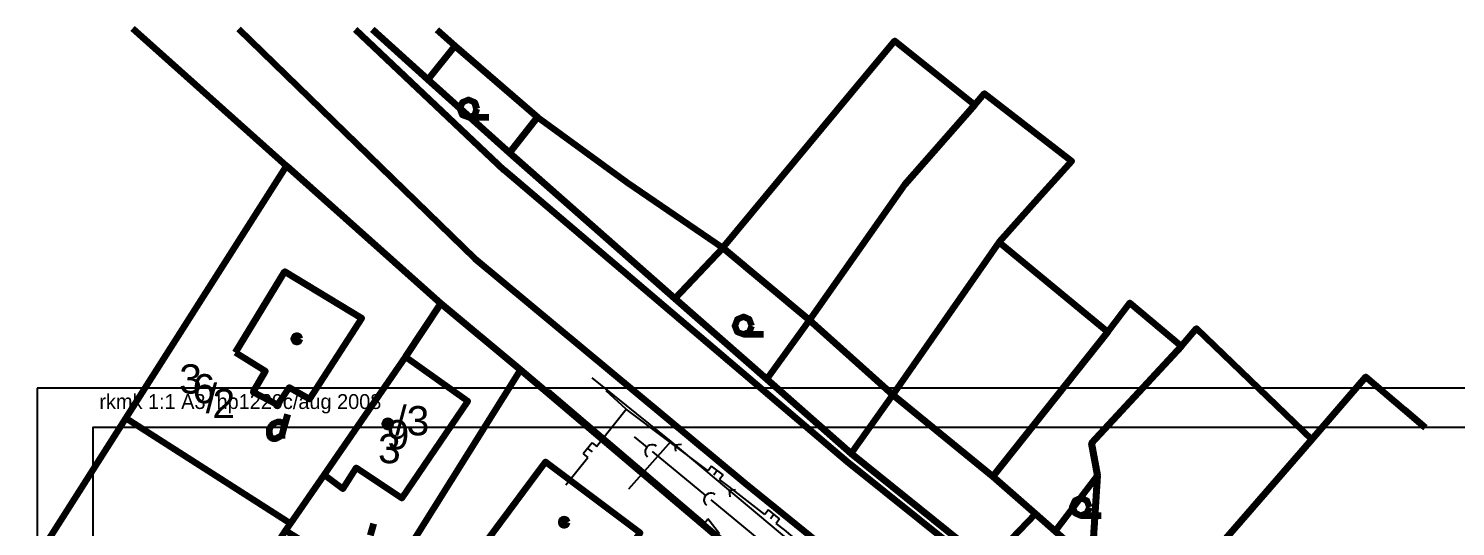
# Model space of a CAD drawing. Header units: millimetres. Extents: x 462666 to 1244237, y 2328025 to 3795663.
# Drawn here: x 545351 to 698865, y 3742078 to 3795663 of the extents above; entities that cross this region are included whole.
import ezdxf

# ---------------------------------------------------------------- set-up
doc = ezdxf.new("R2010")
doc.units = ezdxf.units.MM
for name, color, linetype in [('MUR_POH', 64, 'Continuous'), ('PLO_LIN', 6, 'Continuous'), ('POP', 7, 'Continuous'), ('RAM_100', 160, 'Continuous'), ('SO10-PRIPOJKA-VODOVOD', 5, 'Continuous'), ('SO11-PRIPOJKA-SPLASK-KANAL', 25, 'Continuous'), ('SO13-PRIPOJKA-ELEKTRO-NN', 20, 'Continuous')]:
    doc.layers.add(name, color=color, linetype=linetype)
doc.layers.add('P', color=250, linetype='Continuous', lineweight=100)
doc.layers.add('Text', color=250, linetype='Continuous', lineweight=100)

# ---------------------------------------------------------------- blocks, each defined once
blk = doc.blocks.new('Z_RAM_A_3_hp 1220')
at = {"layer": 'POP', "linetype": 'Continuous'}
blk.add_lwpolyline([(-288.5, -408), (-6.5, -408), (-6.5, -13), (-288.5, -13)], close=True, dxfattribs=at)
at = {"layer": 'RAM_100', "linetype": 'Continuous'}
for points in [[(-297, -420), (0, -420), (0, 0), (-297, 0)], [(-288.5, -13), (-288.5, -408), (-6.5, -408), (-6.5, -13)]]:
    blk.add_lwpolyline(points, close=True, dxfattribs=at)
blk.add_text('rkmk 1:1 A3  hp1220c/aug 2008', height=3.2, rotation=90, dxfattribs=at).set_placement((-292.52, -406.58))

msp = doc.modelspace()

# ---------------------------------------------------------------- linework, layer by layer
at = {"layer": 'P', "color": 2, "linetype": 'Continuous'}
for p, q in [((624516.1, 3736697.8), (598264.3, 3758927.7)), ((598264.3, 3758927.7), (624516.1, 3736697.8)), ((592911.5, 3738210.9), (600960.5, 3749045)), ((600960.5, 3749045), (592911.5, 3738210.9)), ((600960.5, 3749045), (611166.7, 3741387.8)), ((611166.7, 3741387.8), (600960.5, 3749045))]:
    msp.add_line(p, q, dxfattribs=at)
at = {"layer": 'P', "color": 252, "linetype": 'Continuous'}
for points in [[(742574.3, 3641710.4), (719611.2, 3659743.2), (686314.7, 3686606.2), (679098.8, 3692386.8), (667894.9, 3701422.2), (636082.2, 3727050.7), (624508.6, 3736701.8), (598265.3, 3758920.1), (589715, 3766064.8), (573119, 3780873.3), (556578.7, 3795662.9)], [(582373.4, 3795556.6), (588325.5, 3790190.7), (597096, 3782282), (614898.1, 3766593.8), (624782.2, 3757936.1), (633868.7, 3749914.4), (648560.1, 3738110.2), (662119.9, 3727185.3), (676867.2, 3715380.8), (688462.9, 3706585.8), (700908.7, 3696298.3)], [(589259.5, 3795528.2), (591206.5, 3793789.4), (600108.3, 3786140.7), (597096, 3782282), (588325.5, 3790190.7), (582373.4, 3795556.6)], [(639608.6, 3778868.4), (629368.1, 3764282.2), (620038.8, 3772062.9), (633898.4, 3788737.3), (638555.7, 3794338.7), (647144.2, 3787435.7), (639608.6, 3778868.4)], [(593598.1, 3787023.6), (593358.9, 3787694.6), (592690, 3787976.6), (592018.9, 3787700.2), (591737, 3787031.3), (592013.4, 3786378.8), (592682.4, 3786115.5), (593353.4, 3786373.3), (593598.1, 3787023.6)], [(629368.1, 3764282.2), (639608.6, 3778868.4), (647144.2, 3787435.7), (648210.2, 3788678.3), (657597.5, 3781399.8), (654213.5, 3777672.9), (649763.5, 3772684.9), (638324.3, 3756261.1), (629368.1, 3764282.2)], [(592682.4, 3786115.5), (594859.8, 3786106.5)], [(624782.2, 3757936.1), (614898.1, 3766593.8), (597096, 3782282), (600108.3, 3786140.7), (609757.2, 3779103.1), (620038.8, 3772062.9), (629368.1, 3764282.2), (638324.3, 3756261.1), (649101.2, 3747469.4), (653700.2, 3743449), (655814.2, 3741579.2), (659745.3, 3738064.1), (665578.3, 3730911.9), (675202.5, 3717881.6), (676867.2, 3715380.8), (662119.9, 3727185.3), (648560.1, 3738110.2), (633868.7, 3749914.4), (624782.2, 3757936.1)], [(573119, 3780873.3), (589715, 3766064.8), (585894.7, 3760348.3), (577169.5, 3747635.6), (573518.7, 3742402.2), (555828.9, 3753716.3), (573119, 3780873.3)], [(638324.3, 3756261.1), (649763.5, 3772684.9), (661467.4, 3763033.2), (649101.2, 3747469.4), (638324.3, 3756261.1)], [(583352.7, 3735122), (573013.2, 3741659.9), (573518.7, 3742402.2), (577169.5, 3747635.6), (585894.7, 3760348.3), (589715, 3766064.8), (598265.3, 3758920.1), (583352.7, 3735122)], [(649101.2, 3747469.4), (661467.4, 3763033.2), (663843.8, 3766150.1), (669389.4, 3761493.1), (659724.4, 3751054.8), (660342.7, 3747553.3), (655814.2, 3741579.2), (653700.2, 3743449), (649101.2, 3747469.4)], [(623168.1, 3763675), (622910.3, 3764346), (622260.1, 3764627.9), (621588.9, 3764351.5), (621325.6, 3763682.6), (621583.5, 3763030.1), (622252.4, 3762766.8), (622904.9, 3763024.7), (623168.1, 3763675)], [(622252.4, 3762766.8), (624429.9, 3762757.8)], [(659745.3, 3738064.1), (660342.7, 3747553.3), (659724.4, 3751054.8), (669389.4, 3761493.1), (671016.3, 3763366.1), (683399.4, 3751441.1), (665578.3, 3730911.9), (659745.3, 3738064.1)], [(574568.4, 3762274.7), (574457.8, 3762517.1), (574216.2, 3762611.2), (573973.9, 3762519.1), (573861.2, 3762277.6), (573971.8, 3762016.6), (574213.4, 3761922.6), (574455.7, 3762014.6), (574568.4, 3762274.7)], [(588133.2, 3698382.3), (580968, 3702915.8), (567899.9, 3711214.4), (583352.7, 3735122), (598265.3, 3758920.1), (624508.6, 3736701.8), (616588.9, 3725251.3), (608182.1, 3713039.8), (597620.2, 3697226.5), (595299, 3693979.1), (588133.2, 3698382.3)], [(665578.3, 3730911.9), (683399.4, 3751441.1), (689233.9, 3758172.9), (693351.1, 3754657), (695601.5, 3752710.4)], [(537714.8, 3725315.8), (555828.9, 3753716.3), (573518.7, 3742402.2), (573013.2, 3741659.9), (543978.9, 3696312.3), (532342.8, 3677265.2), (520701.5, 3684050.4), (513590, 3688081.1), (537714.8, 3725315.8)], [(572873.5, 3752920.2), (573250.8, 3754165.6)], [(584338.8, 3753114.9), (584246.7, 3753357.3), (584005.2, 3753451.3), (583744.2, 3753359.3), (583631.6, 3753117.9), (583742.2, 3752856.8), (584002.3, 3752762.7), (584244.7, 3752854.8), (584338.8, 3753114.9)], [(572625.9, 3751544), (572627.4, 3751916.3), (572873.5, 3752920.2), (572744.2, 3753162.7), (572484.2, 3753294.1), (572112, 3753295.6), (571739.2, 3753166.9), (571477.7, 3752926), (571234.2, 3752554.8), (571232.1, 3752052.3), (571360.9, 3751679.5), (571602.3, 3751548.3), (571993.1, 3751546.6), (572235.6, 3751675.9), (572627.4, 3751916.3)], [(595032.3, 3719589.3), (602929.9, 3730165.1), (611165.1, 3741391), (600960.5, 3749045), (592931.6, 3738209.2), (585014.9, 3727503.1), (577098.8, 3716927.3), (586928.5, 3708623.4), (595032.3, 3719589.3)], [(592931.6, 3738209.2), (600960.5, 3749045), (611165.1, 3741391), (602929.9, 3730165.1), (592931.6, 3738209.2)], [(660342.7, 3747553.3), (659745.3, 3738064.1), (655814.2, 3741579.2), (660342.7, 3747553.3)], [(659491.3, 3744169.6), (659233.5, 3744840.7), (658564.6, 3745122.6), (657912.1, 3744846.1), (657630.2, 3744177.3), (657906.7, 3743543.3), (658557, 3743261.5), (659228.1, 3743537.9), (659491.3, 3744169.6)], [(603334.5, 3742539.9), (603242.4, 3742782.2), (602982.3, 3742876.4), (602739.9, 3742784.3), (602645.9, 3742542.8), (602737.9, 3742300.4), (602979.4, 3742187.8), (603240.4, 3742298.4), (603334.5, 3742539.9)], [(658557, 3743261.5), (660753.1, 3743252.4)], [(582130.5, 3741138.4), (582507.9, 3742383.8)]]:
    msp.add_lwpolyline(points, dxfattribs=at)
at = {"layer": 'P', "color": 1, "linetype": 'Continuous'}
for points in [[(567931.4, 3795616.2), (593364.2, 3770925.9), (622502.6, 3746704.3), (721889.9, 3666247.8), (784886.6, 3616017), (803129.7, 3603453.7), (825549, 3588155.9)], [(825591, 3598354.7), (810336.2, 3608932.9), (786548.5, 3626376.6), (764878.9, 3642955.4), (731584.6, 3670320.9), (676305.8, 3714638.7), (633418.4, 3749041.5), (596530, 3780404.6), (580531, 3795564.2)], [(591206.5, 3793789.4), (588325.5, 3790190.7)], [(614898.1, 3766593.8), (620038.8, 3772062.9)], [(567601.7, 3760795.9), (572941.9, 3769521.2), (581221.7, 3764480.6), (575565.3, 3755775.3), (573392.9, 3757031.2), (572138.2, 3755156.6), (569519.8, 3756544.6), (570831.8, 3758772.6), (567601.7, 3760795.9)], [(624782.2, 3757936.1), (629368.1, 3764282.2)], [(585894.7, 3760348.3), (592612.3, 3755574.7), (585515.5, 3745107.3), (580597.1, 3748384.5), (579154.7, 3746138.5), (577150.9, 3747635.6)], [(633868.7, 3749914.4), (638324.3, 3756261.1)], [(648560.1, 3738110.2), (653700.2, 3743449)]]:
    msp.add_lwpolyline(points, dxfattribs=at)
at = {"layer": 'PLO_LIN', "color": 6, "linetype": 'Continuous', "ltscale": 250}
for points in [[(618459.5, 3748061.8), (609630.3, 3754684.1), (607478.5, 3756659.9)], [(620680, 3746396.3), (619693.5, 3747136.2)], [(624554.1, 3743359.4), (620680, 3746396.3)], [(630525.4, 3738501.5), (626671.7, 3741699.4), (625768.1, 3742407.8)]]:
    msp.add_lwpolyline(points, dxfattribs=at)
at = {"layer": 'PLO_LIN', "color": 6}
for points in [[(606466.6, 3750701), (609630.3, 3754684.1)], [(605981.4, 3751087.6), (605020.2, 3749881.2)], [(605500.8, 3750484.4), (605992.3, 3750092.7)], [(605981.4, 3751087.6), (606473, 3750695.9)], [(603168, 3746548.2), (605507.2, 3749493.1)], [(605020.2, 3749881.2), (605511.7, 3749489.5)], [(618836.6, 3748564.6), (618459.5, 3748061.8)], [(620070.6, 3747639), (618836.6, 3748564.6)], [(619453.6, 3748101.8), (619076.5, 3747599)], [(620070.6, 3747639), (619693.5, 3747136.2)], [(624941.8, 3743854), (624554.1, 3743359.4)], [(626155.8, 3742902.4), (624941.8, 3743854)], [(625548.8, 3743378.2), (625161.1, 3742883.6)], [(626155.8, 3742902.4), (625768.1, 3742407.8)]]:
    msp.add_lwpolyline(points, dxfattribs=at)
at = {"layer": 'SO10-PRIPOJKA-VODOVOD'}
for p, q in [((614886.3, 3750862.5), (615584.4, 3750935.7)), ((614886.3, 3750862.5), (614959.5, 3750164.3)), ((620724.7, 3745966.7), (621422.8, 3746040)), ((620724.7, 3745966.7), (620798, 3745268.6))]:
    msp.add_line(p, q, dxfattribs=at)
for points in [[(605968.4, 3758060.3), (614443.5, 3751233.7), (654418.3, 3717713.4), (674636.2, 3701420.9), (685150.6, 3692341.9), (731324.6, 3654939.9)], [(614443.5, 3751233.7), (609896.5, 3746075.7)]]:
    msp.add_lwpolyline(points, dxfattribs=at)
at = {"layer": 'SO11-PRIPOJKA-SPLASK-KANAL', "flags": 128}
for points in [[(610506.3, 3751719.3), (611856.3, 3750607.9)], [(612431.2, 3750134.7), (618179.9, 3745402.6)], [(618754.8, 3744929.4), (623928.6, 3740670.4)]]:
    msp.add_lwpolyline(points, dxfattribs=at)
at = {"layer": 'SO11-PRIPOJKA-SPLASK-KANAL'}
for centre in [(612431.2, 3750134.7), (618754.8, 3744929.4)]:
    msp.add_arc(centre, 744.6, 50.539848, 230.539848, dxfattribs=at)
at = {"layer": 'SO13-PRIPOJKA-ELEKTRO-NN'}
for p in [(618133.7, 3742503.8), (619690.4, 3741271.3)]:
    msp.add_line(p, (618441.8, 3742893), dxfattribs=at)
at = {"layer": 'SO13-PRIPOJKA-ELEKTRO-NN', "flags": 128}
msp.add_lwpolyline([(618133.7, 3742503.8), (601387.9, 3756787)], dxfattribs=at)

# ---------------------------------------------------------------- block references
at = {"layer": 'MUR_POH', "ltscale": 0.3, "xscale": 500, "yscale": 500, "zscale": 500, "rotation": 270.0000000000635}
msp.add_blockref('Z_RAM_A_3_hp 1220', (756264.4, 3608460.4), dxfattribs=at)

# ---------------------------------------------------------------- texts
at = {"layer": 'Text', "color": 252, "linetype": 'Continuous', "char_height": 3145.27, "attachment_point": 4, "rotation": 359.763851}
for s, insert, width in [('{\\fArialMT|b0|i0|c1|p15;3}', (561559.9, 3757936.1), 3182.492), ('{\\fArialMT|b0|i0|c1|p15;6}', (562988.7, 3756888), 3201.103), ('{\\fArialMT|b0|i0|c1|p15;/}', (564417.4, 3755839.8), 3201.103), ('{\\fArialMT|b0|i0|c1|p15;2}', (565141.1, 3755315.7), 3201.103), ('{\\fArialMT|b0|i0|c1|p15;/3}', (584805.4, 3753448), 6402.207), ('{\\fArialMT|b0|i0|c1|p15;9}', (583868.7, 3751944.4), 3201.103), ('{\\fArialMT|b0|i0|c1|p15;3}', (582950.5, 3750440.6), 3201.103)]:
    msp.add_mtext(s, dxfattribs=dict(at, insert=insert, width=width))

doc.saveas('drawing.dxf')
